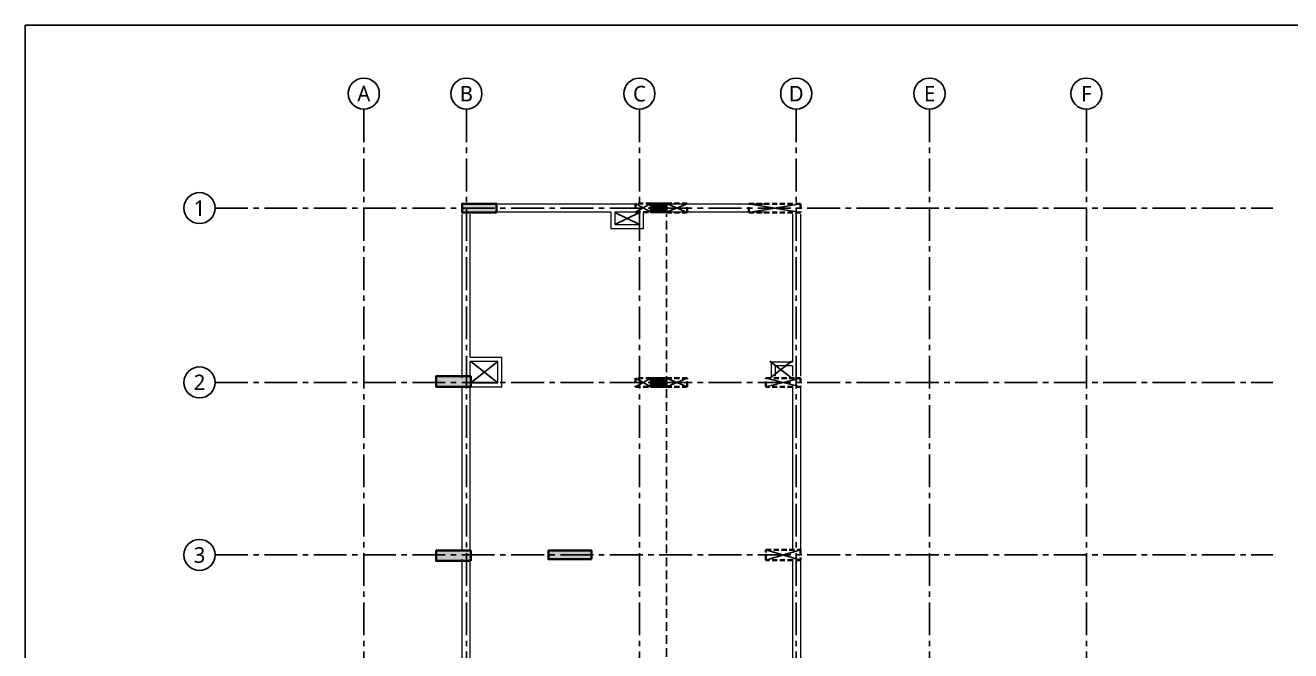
# Model space of a CAD drawing. Header units: millimetres. Extents: x -2409243 to -2334937, y -643723 to -441957.
# Drawn here: x -2409243 to -2372607, y -606090 to -587972 of the extents above; entities that cross this region are included whole.
import ezdxf
from ezdxf.enums import TextEntityAlignment as Align

# ---------------------------------------------------------------- set-up
doc = ezdxf.new("R2010")
doc.units = ezdxf.units.MM
doc.header["$MEASUREMENT"] = 0
for name, pattern in [('CENTER2', [28.575, 19.05, -3.175, 3.175, -3.175]), ('DASHED', [0.75, 0.5, -0.25]), ('HIDDEN', [0.375, 0.25, -0.125])]:
    doc.linetypes.add(name, pattern=pattern)
for name, color, linetype in [('A-Anno-Grid Lines', 154, 'Continuous'), ('A-Detail Lines 10', 8, 'Continuous'), ('A-Wall Patt', 8, 'Continuous'), ('Anno_Labels', 7, 'Continuous'), ('S-Conc Patt', 9, 'Continuous')]:
    doc.layers.add(name, color=color, linetype=linetype)
for name, color, linetype, lineweight in [('A-Detail Lines', 8, 'Continuous', 25), ('A-Wall Ele', 3, 'Continuous', 20), ('S-Concrete', 40, 'Continuous', 30)]:
    doc.layers.add(name, color=color, linetype=linetype, lineweight=lineweight)
doc.styles.get("Standard").update_dxf_attribs({"font": 'trebuc.ttf'})

# ---------------------------------------------------------------- blocks, each defined once
blk = doc.blocks.new('Grid Head')
blk.add_circle((0, 0), 3)
at = {"layer": 'Anno_Labels'}
blk.add_attdef('GRID_NAME', text='', height=3, dxfattribs=at).set_placement((0, 0), align=Align.MIDDLE_CENTER)
blk = doc.blocks.new('Grid Residences')
at = {"layer": 'A-Anno-Grid Lines', "linetype": 'CENTER2', "ltscale": 50}
for p, q in [((-97, 2923), (-97, -27704)), ((4903, 2923), (4903, -27704)), ((9953, 2923), (9953, -27704)), ((12818, -1384), (-37818, -1384)), ((12818, -4354), (-37818, -4354)), ((12818, -9364), (-37818, -9364)), ((12818, -13904), (-37818, -13904)), ((12818, -17764), (-37818, -17764)), ((12818, -22304), (-37818, -22304))]:
    blk.add_line(p, q, dxfattribs=at)
ref = blk.add_blockref('Grid Head', (-97, 3373), dxfattribs=dict(xscale=150, yscale=150, zscale=150, rotation=270))
ref.add_attrib('GRID_NAME', '3', dxfattribs={"height": 450, "rotation": 270}).set_placement((-97, 3373), align=Align.MIDDLE_CENTER)
ref = blk.add_blockref('Grid Head', (4903, 3373), dxfattribs=dict(xscale=150, yscale=150, zscale=150, rotation=270))
ref.add_attrib('GRID_NAME', '2', dxfattribs={"height": 450, "rotation": 270}).set_placement((4903, 3373), align=Align.MIDDLE_CENTER)
ref = blk.add_blockref('Grid Head', (9953, 3373), dxfattribs=dict(xscale=150, yscale=150, zscale=150, rotation=270))
ref.add_attrib('GRID_NAME', '1', dxfattribs={"height": 450, "rotation": 270}).set_placement((9953, 3373), align=Align.MIDDLE_CENTER)
ref = blk.add_blockref('Grid Head', (13268, -1384), dxfattribs=dict(xscale=150, yscale=150, zscale=150, rotation=270))
ref.add_attrib('GRID_NAME', 'A', dxfattribs={"height": 450, "rotation": 270}).set_placement((13268, -1384), align=Align.MIDDLE_CENTER)
ref = blk.add_blockref('Grid Head', (13268, -4354), dxfattribs=dict(xscale=150, yscale=150, zscale=150, rotation=270))
ref.add_attrib('GRID_NAME', 'B', dxfattribs={"height": 450, "rotation": 270}).set_placement((13268, -4354), align=Align.MIDDLE_CENTER)
ref = blk.add_blockref('Grid Head', (13268, -9364), dxfattribs=dict(xscale=150, yscale=150, zscale=150, rotation=270))
ref.add_attrib('GRID_NAME', 'C', dxfattribs={"height": 450, "rotation": 270}).set_placement((13268, -9364), align=Align.MIDDLE_CENTER)
ref = blk.add_blockref('Grid Head', (13268, -13904), dxfattribs=dict(xscale=150, yscale=150, zscale=150, rotation=270))
ref.add_attrib('GRID_NAME', 'D', dxfattribs={"height": 450, "rotation": 270}).set_placement((13268, -13904), align=Align.MIDDLE_CENTER)
ref = blk.add_blockref('Grid Head', (13268, -17764), dxfattribs=dict(xscale=150, yscale=150, zscale=150, rotation=270))
ref.add_attrib('GRID_NAME', 'E', dxfattribs={"height": 450, "rotation": 270}).set_placement((13268, -17764), align=Align.MIDDLE_CENTER)
ref = blk.add_blockref('Grid Head', (13268, -22304), dxfattribs=dict(xscale=150, yscale=150, zscale=150, rotation=270))
ref.add_attrib('GRID_NAME', 'F', dxfattribs={"height": 450, "rotation": 270}).set_placement((13268, -22304), align=Align.MIDDLE_CENTER)
blk = doc.blocks.new('s4')
at = {"layer": 'A-Detail Lines'}
for p, q in [((-34965, 58707), (-35580, 59497)), ((-34965, 59496), (-35580, 58707))]:
    blk.add_line(p, q, dxfattribs=at)
blk = doc.blocks.new('s5')
at = {"layer": 'A-Detail Lines'}
for p, q in [((-39900, 54612), (-39550, 55322)), ((-39900, 55322), (-39550, 54612))]:
    blk.add_line(p, q, dxfattribs=at)
blk = doc.blocks.new('s6')
at = {"layer": 'A-Detail Lines'}
for p, q in [((-35585, 50832), (-35100, 50197)), ((-35585, 50197), (-35100, 50832))]:
    blk.add_line(p, q, dxfattribs=at)
blk = doc.blocks.new('Res Col LAyout 11th Floor')
at = {"layer": 'S-Conc Patt'}
for points in [[(-906909, 168266), (-906909, 168516), (-907909, 168516), (-907909, 168266)], [(-902439, 168518), (-901989, 168518), (-901989, 168268), (-902439, 168268)], [(-907659, 163216), (-907659, 163516), (-908659, 163516), (-908659, 163216)], [(-902439, 163466), (-901989, 163466), (-901989, 163216), (-902439, 163216)], [(-907659, 158166), (-907658, 158466), (-908658, 158466), (-908659, 158166)], [(-904159, 158216), (-904159, 158466), (-905409, 158466), (-905409, 158216)]]:
    blk.add_hatch(color=256, dxfattribs=at).paths.add_polyline_path(points)
at = {"layer": 'A-Detail Lines 10'}
for points in [[(-902889, 168268), (-902439, 168518)], [(-902439, 168268), (-902889, 168518)], [(-901389, 168266), (-901989, 168518)], [(-901989, 168268), (-901389, 168516)], [(-899609, 168266), (-898109, 168516)], [(-898109, 168266), (-899609, 168516)], [(-902889, 163216), (-902439, 163466)], [(-902439, 163216), (-902889, 163466)], [(-901389, 163213), (-901989, 163466)], [(-901989, 163216), (-901389, 163463)], [(-899109, 163216), (-898109, 163466)], [(-898109, 163216), (-899109, 163466)], [(-899109, 158191), (-898109, 158491)], [(-898109, 158191), (-899109, 158491)]]:
    blk.add_lwpolyline(points, dxfattribs=at)
at = {"layer": 'S-Concrete', "lineweight": 35}
for points in [[(-906909, 168266), (-906909, 168516), (-907909, 168516), (-907909, 168266)], [(-902439, 168518), (-901989, 168518), (-901989, 168268), (-902439, 168268)], [(-907659, 163216), (-907659, 163516), (-908659, 163516), (-908659, 163216)], [(-902439, 163466), (-901989, 163466), (-901989, 163216), (-902439, 163216)], [(-907659, 158166), (-907659, 158466), (-908658, 158466), (-908659, 158166)], [(-904159, 158216), (-904159, 158466), (-905409, 158466), (-905409, 158216)]]:
    blk.add_lwpolyline(points, close=True, dxfattribs=at)
at = {"layer": 'S-Concrete', "linetype": 'DASHED', "lineweight": 35, "ltscale": 300}
for points in [[(-902439, 168518), (-902889, 168518), (-902889, 168268), (-902439, 168268)], [(-901989, 168266), (-901389, 168266), (-901389, 168518), (-901989, 168518)], [(-902439, 163466), (-902889, 163466), (-902889, 163216), (-902439, 163216)], [(-901989, 163213), (-901389, 163213), (-901389, 163466), (-901989, 163466)]]:
    blk.add_lwpolyline(points, dxfattribs=at)
for points in [[(-899609, 168516), (-898109, 168516), (-898109, 168266), (-899609, 168266)], [(-899109, 163466), (-898109, 163466), (-898109, 163216), (-899109, 163216)], [(-898109, 158191), (-899109, 158191), (-899109, 158491), (-898109, 158491)]]:
    blk.add_lwpolyline(points, close=True, dxfattribs=at)

msp = doc.modelspace()

# ---------------------------------------------------------------- linework, layer by layer
at = {"layer": 'A-Detail Lines', "linetype": 'HIDDEN', "ltscale": 1000}
msp.add_lwpolyline([(-2390678.2, -608141.3), (-2390678.2, -593441.3)], dxfattribs=at)
at = {"layer": 'A-Wall Ele'}
for points in [[(-2395698.2, -593141.3), (-2391578.2, -593141.3)], [(-2390678.2, -593141.3), (-2387698.2, -593141.3)], [(-2396598.2, -598191.3), (-2396598.2, -593441.3)], [(-2396368.2, -597596.3), (-2396368.2, -593441.3)], [(-2395698.2, -593371.3), (-2392288.2, -593371.3)], [(-2392288.2, -593371.3), (-2392288.2, -593856.3), (-2391348.2, -593856.3), (-2391348.2, -593391.3)], [(-2392173.2, -593371.3), (-2391578.2, -593371.3)], [(-2392173.2, -593371.3), (-2392173.2, -593741.3), (-2391463.2, -593741.3), (-2391463.2, -593391.3)], [(-2390678.2, -593371.3), (-2387698.2, -593371.3)], [(-2387028.2, -593441.3), (-2387028.2, -597726.3)], [(-2386798.2, -593441.3), (-2386798.2, -598141.3)], [(-2396348.2, -598441.3), (-2395443.2, -598441.3), (-2395443.2, -597596.3), (-2396368.2, -597596.3)], [(-2396368.2, -598191.3), (-2396368.2, -597711.3)], [(-2396348.2, -598326.3), (-2395558.2, -598326.3), (-2395558.2, -597711.3), (-2396368.2, -597711.3), (-2396368.2, -597711.3)], [(-2387028.2, -597726.3), (-2387648.2, -597726.3), (-2387648.2, -598141.3)], [(-2387028.2, -597841.3), (-2387533.2, -597841.3), (-2387533.2, -598141.3)], [(-2387028.2, -597841.3), (-2387028.2, -598141.3)], [(-2396598.2, -603191.3), (-2396598.2, -598441.3)], [(-2396368.2, -603191.3), (-2396368.2, -598441.3)], [(-2387028.2, -598441.3), (-2387028.2, -603191.3)], [(-2386798.2, -598441.3), (-2386798.2, -603191.3)], [(-2396598.2, -607611.3), (-2396598.2, -603441.3)], [(-2396368.2, -607611.3), (-2396368.2, -603441.3)], [(-2387028.2, -603441.3), (-2387028.2, -608141.3)], [(-2386798.2, -603441.3), (-2386798.2, -608141.3)]]:
    msp.add_lwpolyline(points, dxfattribs=at)
at = {"layer": 'A-Wall Patt'}
msp.add_lwpolyline([(-2409243.5, -587971.6), (-2334936.9, -587971.6), (-2334936.9, -643722.9), (-2409243.5, -643722.9)], close=True, dxfattribs=at)
msp.add_lwpolyline([(-2409243.5, -587971.6), (-2334936.9, -587971.6), (-2334936.9, -643722.9), (-2409243.5, -643722.9)], close=True, dxfattribs=at)

# ---------------------------------------------------------------- block references
at = {"layer": 'A-Anno-Grid Lines', "rotation": 90}
msp.add_blockref('Grid Residences', (-2400827.4, -603219.8), dxfattribs=at)
at = {"layer": 'A-Detail Lines', "xscale": -1, "rotation": 90}
for name in ['s5', 's4', 's6']:
    msp.add_blockref(name, (-2336851.6, -633291.3), dxfattribs=at)
at = {"layer": 'S-Concrete'}
msp.add_blockref('Res Col LAyout 11th Floor', (-1488689.3, -761657.1), dxfattribs=at)

doc.saveas('drawing.dxf')
